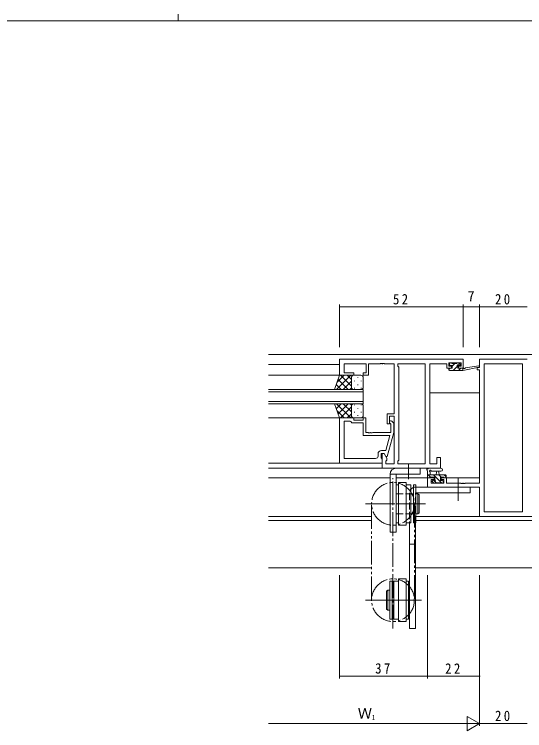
# Model space of a CAD drawing. Units: millimetres on the paper. Extents: x -397 to 397, y -282 to 282.
# Drawn here: x -77.9 to 137.1, y -19.8 to 282.1 of the extents above; entities that cross this region are included whole.
import ezdxf
from ezdxf.enums import TextEntityAlignment as Align

# ---------------------------------------------------------------- set-up
doc = ezdxf.new("R2010")
doc.units = ezdxf.units.MM
for name, pattern in [('USER2', [13, 10, -1, 1, -1]), ('USER3', [15, 10, -1, 1, -1, 1, -1]), ('USER4', [4, 3, -1]), ('USER5', [1.01, 0.01, -1])]:
    doc.linetypes.add(name, pattern=pattern)
for name, color, linetype, lineweight in [('0-1_YKK_ZWAK', 7, 'Continuous', 18), ('0-3_YKK_11', 7, 'Continuous', 18), ('0-4_YKK_12', 2, 'Continuous', 18), ('0-5_YKK_13', 4, 'Continuous', 18), ('0-6_YKK_D', 6, 'Continuous', 18)]:
    doc.layers.add(name, color=color, linetype=linetype, lineweight=lineweight)
doc.styles.add('ＭＳ ゴシック', font='')
doc.styles.get('ＭＳ ゴシック').set_extended_font_data('MS Gothic')

msp = doc.modelspace()

# ---------------------------------------------------------------- linework, layer by layer
at = {"layer": '0-1_YKK_ZWAK'}
for p, q in [((-8.894, 282.1), (-8.894, 279.3)), ((376.092, 279.3), (-393.908, 279.3))]:
    msp.add_line(p, q, dxfattribs=at)
at = {"layer": '0-3_YKK_11'}
for p, q in [((59.12, 136.781), (59.12, 129.981)), ((111.12, 136.781), (59.12, 136.781)), ((111.12, 132.981), (111.12, 136.781)), ((118.12, 136.781), (138.12, 136.781)), ((118.12, 133.281), (118.12, 136.781)), ((61.05, 134.851), (70.32, 134.851)), ((61.05, 130.981), (61.05, 134.851)), ((70.32, 134.851), (70.32, 130.981)), ((71.32, 134.851), (76.162, 134.851)), ((71.32, 129.981), (71.32, 134.851)), ((76.162, 134.851), (76.345, 134.971)), ((76.345, 134.971), (76.895, 134.971)), ((76.895, 134.971), (77.078, 134.851)), ((77.078, 134.851), (77.162, 134.851)), ((77.162, 134.851), (77.345, 134.971)), ((77.345, 134.971), (77.895, 134.971)), ((77.895, 134.971), (78.078, 134.851)), ((78.078, 134.851), (82.12, 134.851)), ((82.12, 134.851), (82.12, 113.681)), ((83.62, 134.851), (83.62, 133.781)), ((95.19, 134.851), (83.62, 134.851)), ((83.62, 133.781), (84.05, 133.351)), ((84.05, 133.351), (84.05, 94.211)), ((95.19, 92.711), (95.19, 134.851)), ((95.19, 92.711), (95.19, 134.851)), ((97.12, 134.851), (104.32, 134.851)), ((97.12, 92.711), (97.12, 134.851)), ((104.32, 134.851), (104.32, 134.051)), ((104.32, 134.051), (104.32, 132.981)), ((104.32, 132.981), (106.22, 132.981)), ((105.12, 135.281), (110.32, 135.281)), ((105.12, 133.781), (105.12, 135.281)), ((106.22, 133.781), (105.12, 133.781)), ((106.22, 132.981), (106.22, 133.781)), ((109.22, 133.781), (109.22, 132.981)), ((110.32, 133.781), (109.22, 133.781)), ((109.22, 132.981), (111.12, 132.981)), ((110.32, 135.281), (110.32, 133.781)), ((117.12, 133.281), (118.12, 133.281)), ((117.12, 132.281), (117.12, 133.281)), ((120.05, 134.851), (120.05, 72.411)), ((136.19, 134.851), (120.05, 134.851)), ((136.19, 72.411), (136.19, 134.851)), ((136.19, 72.411), (136.19, 134.851)), ((59.12, 129.981), (65.12, 129.981)), ((65.12, 130.981), (61.05, 130.981)), ((65.12, 129.981), (65.12, 130.981)), ((69.12, 130.981), (69.12, 129.981)), ((70.32, 130.981), (69.12, 130.981)), ((69.12, 129.981), (71.32, 129.981)), ((118.12, 132.281), (117.12, 132.281)), ((118.12, 84.511), (118.12, 132.281)), ((59.12, 111.981), (65.12, 111.981)), ((59.12, 92.981), (59.12, 111.981)), ((65.12, 111.981), (65.12, 110.981)), ((69.12, 111.981), (70.12, 111.981)), ((69.12, 110.981), (69.12, 111.981)), ((70.12, 111.981), (70.12, 105.881)), ((79.12, 113.681), (79.12, 109.481)), ((82.12, 113.681), (79.12, 113.681)), ((80.12, 112.681), (82.12, 112.681)), ((80.12, 109.481), (80.12, 112.681)), ((82.12, 112.681), (82.12, 92.711)), ((61.05, 110.681), (61.05, 94.911)), ((63.62, 110.681), (61.05, 110.681)), ((61.05, 110.681), (61.05, 94.911)), ((63.82, 110.481), (63.62, 110.681)), ((64.32, 109.981), (63.82, 110.481)), ((69.12, 109.981), (64.32, 109.981)), ((65.12, 110.981), (69.12, 110.981)), ((69.12, 104.581), (69.12, 109.981)), ((79.12, 109.481), (80.12, 109.481)), ((80.72, 109.332), (80.296, 109.756)), ((80.72, 105.881), (80.72, 109.332)), ((81.144, 110.605), (81.92, 109.829)), ((81.92, 109.829), (81.92, 105.884)), ((70.12, 105.881), (71.162, 105.881)), ((71.162, 105.881), (71.345, 105.761)), ((71.345, 105.761), (71.895, 105.761)), ((71.895, 105.761), (72.078, 105.881)), ((72.078, 105.881), (72.162, 105.881)), ((72.162, 105.881), (72.345, 105.761)), ((72.345, 105.761), (72.895, 105.761)), ((72.895, 105.761), (73.078, 105.881)), ((73.078, 105.881), (80.72, 105.881)), ((81.92, 105.884), (79.213, 95.781)), ((80.328, 104.581), (69.12, 104.581)), ((78.64, 98.281), (80.328, 104.581)), ((75.32, 95.911), (75.32, 96.781)), ((76.62, 96.981), (76.62, 95.181)), ((77.92, 96.981), (76.62, 96.981)), ((76.82, 98.281), (78.64, 98.281)), ((77.12, 96.981), (77.12, 90.781)), ((77.92, 96.981), (77.12, 96.981)), ((79.05, 95.023), (77.92, 96.981)), ((78.613, 95.781), (77.92, 96.981)), ((61.05, 94.911), (74.32, 94.911)), ((76.62, 95.181), (76.82, 94.981)), ((76.82, 94.981), (77.12, 94.681)), ((77.12, 94.681), (77.12, 92.981)), ((79.213, 95.781), (78.613, 95.781)), ((78.62, 93.781), (79.05, 94.211)), ((78.62, 92.711), (78.62, 93.781)), ((79.05, 94.211), (79.05, 95.023)), ((84.05, 94.211), (83.62, 93.781)), ((83.62, 93.781), (83.62, 92.711)), ((100.12, 95.281), (100.12, 92.711)), ((101.62, 95.281), (100.12, 95.281)), ((101.62, 90.781), (101.62, 95.281)), ((77.12, 92.981), (59.12, 92.981)), ((77.12, 90.781), (101.62, 90.781)), ((82.12, 92.711), (78.62, 92.711)), ((83.62, 92.711), (95.19, 92.711)), ((100.12, 92.711), (97.12, 92.711)), ((96.12, 86.781), (98.92, 86.781)), ((96.12, 82.881), (96.12, 86.781)), ((97.75, 85.981), (97.75, 84.511)), ((98.92, 85.981), (97.75, 85.981)), ((98.92, 86.781), (98.92, 85.981)), ((101.92, 86.781), (104.22, 86.781)), ((101.92, 85.981), (101.92, 86.781)), ((103.02, 85.981), (101.92, 85.981)), ((103.02, 84.511), (103.02, 85.981)), ((104.22, 86.781), (104.22, 84.511)), ((118.12, 82.881), (96.12, 82.881)), ((97.75, 84.511), (103.02, 84.511)), ((104.22, 84.511), (110.162, 84.511)), ((110.162, 84.511), (110.345, 84.391)), ((110.345, 84.391), (110.895, 84.391)), ((110.895, 84.391), (111.078, 84.511)), ((111.078, 84.511), (111.162, 84.511)), ((111.162, 84.511), (111.345, 84.391)), ((111.345, 84.391), (111.895, 84.391)), ((111.895, 84.391), (112.078, 84.511)), ((112.078, 84.511), (118.12, 84.511)), ((118.12, 70.481), (118.12, 82.881)), ((138.12, 70.481), (118.12, 70.481)), ((120.05, 72.411), (136.19, 72.411))]:
    msp.add_line(p, q, dxfattribs=at)
for centre, radius, start, end in [((80.72, 110.181), 0.6, 44.99999, 225.00001), ((76.82, 96.781), 1.5, 90.00001, 179.99999), ((74.32, 95.911), 1, 270.00001, 359.99999)]:
    msp.add_arc(centre, radius, start, end, dxfattribs=at)
at = {"layer": '0-4_YKK_12'}
for p, q in [((227.12, 138.781), (29.12, 138.781)), ((59.12, 134.58), (29.12, 134.58)), ((29.12, 129.98), (59.62, 129.981)), ((69.121, 123.981), (29.12, 123.981)), ((69.121, 117.981), (69.121, 123.981)), ((29.12, 122.981), (69.121, 122.981)), ((118.12, 122.581), (97.12, 122.581)), ((69.121, 118.981), (29.12, 118.981)), ((29.12, 117.981), (69.121, 117.981)), ((59.62, 111.981), (29.12, 111.981)), ((59.42, 92.981), (29.12, 92.981)), ((77.42, 90.78), (29.12, 90.78)), ((80.42, 86.781), (29.12, 86.781)), ((99.22, 86.781), (82.92, 86.781)), ((118.12, 86.781), (101.62, 86.781)), ((72.62, 70.411), (29.12, 70.411)), ((165.018, 70.411), (91.222, 70.411)), ((72.62, 68.781), (29.12, 68.781)), ((165.018, 68.781), (91.222, 68.781)), ((72.62, 48.781), (29.12, 48.781)), ((165.018, 48.781), (91.222, 48.781))]:
    msp.add_line(p, q, dxfattribs=at)
at = {"layer": '0-5_YKK_13'}
for p, q in [((105.691, 132.981), (105.12, 132.41)), ((105.42, 134.381), (105.42, 134.881)), ((105.42, 132.981), (106.52, 132.981)), ((105.632, 135.168), (105.433, 134.968)), ((105.72, 135.181), (106.22, 135.181)), ((106.52, 134.081), (105.72, 134.081)), ((106.42, 134.981), (108.42, 134.981)), ((107.691, 134.981), (106.52, 133.81)), ((106.52, 132.981), (106.52, 134.081)), ((108.808, 133.853), (106.936, 131.981)), ((108.62, 135.181), (109.22, 135.181)), ((108.92, 133.62), (108.92, 132.981)), ((108.92, 132.981), (111.118, 132.981)), ((109.74, 134.785), (109.147, 134.192)), ((110.181, 132.981), (109.181, 131.981)), ((109.72, 134.081), (109.381, 134.081)), ((109.432, 135.093), (109.932, 134.593)), ((111.118, 131.981), (117.879, 133.387)), ((111.118, 132.981), (111.205, 132.995)), ((111.118, 131.981), (111.118, 132.981)), ((112.232, 133.154), (117.774, 133.977)), ((56.977, 123.981), (59.12, 129.981)), ((63.852, 129.981), (57.852, 123.981)), ((61.023, 129.981), (58.062, 127.02)), ((59.12, 129.981), (65.12, 129.981)), ((64.12, 125.36), (59.5, 129.981)), ((64.12, 128.189), (62.328, 129.981)), ((68.12, 129.981), (65.12, 129.981)), ((105.12, 132.281), (105.12, 132.681)), ((105.42, 131.981), (111.118, 131.981)), ((62.671, 123.981), (58.475, 128.176)), ((64.12, 127.42), (60.68, 123.981)), ((64.12, 128.981), (64.12, 125.381)), ((64.12, 128.581), (64.12, 124.981)), ((65.341, 127.646), (65.341, 127.446)), ((66.756, 129.061), (66.756, 128.861)), ((68.171, 127.646), (68.171, 127.446)), ((69.12, 124.981), (69.12, 128.981)), ((65.12, 123.981), (56.977, 123.981)), ((59.843, 123.981), (57.731, 126.092)), ((64.176, 124.649), (63.508, 123.981)), ((65.12, 123.981), (68.12, 123.981)), ((65.341, 124.616), (65.341, 124.416)), ((66.756, 126.031), (66.756, 125.831)), ((68.171, 124.616), (68.171, 124.416)), ((56.977, 117.981), (65.12, 117.981)), ((56.977, 117.981), (59.12, 111.981)), ((59.843, 117.981), (57.731, 115.869)), ((63.852, 111.981), (57.852, 117.981)), ((62.671, 117.981), (58.475, 113.785)), ((64.12, 114.541), (60.68, 117.981)), ((64.177, 117.312), (63.508, 117.981)), ((65.12, 117.981), (68.12, 117.981)), ((61.023, 111.981), (58.062, 114.941)), ((64.12, 116.601), (59.5, 111.981)), ((64.12, 113.381), (64.12, 116.981)), ((64.12, 112.981), (64.12, 116.581)), ((65.341, 117.346), (65.341, 117.546)), ((66.756, 115.931), (66.756, 116.131)), ((68.171, 117.346), (68.171, 117.546)), ((69.12, 116.981), (69.12, 112.981)), ((59.12, 111.981), (65.12, 111.981)), ((64.12, 113.772), (62.328, 111.981)), ((68.12, 111.981), (65.12, 111.981)), ((65.341, 114.316), (65.341, 114.516)), ((66.756, 112.901), (66.756, 113.101)), ((68.171, 114.316), (68.171, 114.516)), ((82.92, 90.781), (93.12, 90.781)), ((93.12, 90.781), (93.12, 88.281)), ((101.848, 90.781), (96.685, 90.781)), ((80.42, 88.281), (93.12, 88.281)), ((80.42, 63.781), (80.42, 88.281)), ((82.92, 88.281), (82.92, 63.781)), ((96.12, 87.081), (96.12, 89.761)), ((96.12, 87.981), (103.72, 87.981)), ((97.45, 86.981), (96.45, 87.981)), ((97.32, 89.161), (97.32, 87.981)), ((101.848, 89.581), (97.887, 89.578)), ((102.195, 84.481), (98.695, 87.981)), ((99.82, 87.981), (99.922, 89.125)), ((101.02, 87.981), (100.918, 89.125)), ((101.94, 86.981), (100.94, 87.981)), ((104.02, 87.145), (103.185, 87.981)), ((104.02, 87.681), (104.02, 87.081)), ((83.922, 84.78), (87.122, 84.78)), ((83.922, 66.78), (83.922, 84.78)), ((87.122, 84.78), (87.122, 66.78)), ((97.02, 86.781), (96.42, 86.781)), ((99.22, 86.981), (97.22, 86.981)), ((98.708, 84.568), (98.208, 85.068)), ((98.42, 85.581), (98.759, 85.581)), ((99.75, 84.681), (98.872, 85.559)), ((99.22, 86.042), (99.22, 86.981)), ((101.82, 84.681), (99.72, 84.681)), ((101.62, 86.981), (101.62, 85.581)), ((102.92, 86.981), (101.62, 86.981)), ((101.62, 85.581), (102.52, 85.581)), ((102.82, 85.281), (102.82, 84.781)), ((103.72, 86.781), (103.12, 86.781)), ((82.922, 83.78), (83.922, 83.78)), ((87.122, 83.78), (89.122, 83.78)), ((89.122, 83.78), (89.122, 67.78)), ((90.222, 67.78), (90.222, 83.78)), ((90.222, 83.78), (91.222, 83.78)), ((91.222, 83.78), (91.222, 67.78)), ((114.12, 82.881), (91.222, 82.881)), ((99.52, 84.481), (98.92, 84.481)), ((102.52, 84.481), (102.02, 84.481)), ((114.12, 80.381), (114.12, 82.881)), ((89.122, 80.03), (90.222, 80.03)), ((114.12, 80.381), (91.222, 80.381)), ((91.222, 80.03), (92.122, 80.03)), ((92.122, 80.03), (92.622, 79.53)), ((92.122, 80.03), (92.122, 71.53)), ((92.622, 79.53), (92.622, 72.03)), ((90.222, 71.53), (89.122, 71.53)), ((92.122, 71.53), (91.222, 71.53)), ((92.622, 72.03), (92.122, 71.53)), ((83.922, 67.78), (82.922, 67.78)), ((87.122, 66.78), (83.922, 66.78)), ((89.122, 67.78), (87.122, 67.78)), ((88.62, 67.78), (88.62, 23.181)), ((91.222, 67.78), (90.222, 67.78)), ((91.12, 67.78), (91.12, 23.181)), ((82.92, 63.781), (80.42, 63.781)), ((91.12, 58.812), (88.62, 58.812)), ((80.32, 43.181), (81.32, 43.181)), ((80.32, 27.181), (80.32, 43.181)), ((81.32, 43.181), (81.32, 27.181)), ((81.922, 43.181), (83.922, 43.181)), ((81.922, 27.181), (81.922, 43.181)), ((83.922, 26.181), (83.922, 44.181)), ((83.922, 44.181), (87.122, 44.181)), ((87.122, 44.181), (87.122, 26.181)), ((87.122, 43.181), (88.122, 43.181)), ((88.122, 27.181), (88.122, 43.181)), ((78.92, 38.931), (79.42, 39.431)), ((79.42, 39.431), (80.32, 39.431)), ((79.42, 30.931), (79.42, 39.431)), ((81.32, 39.431), (81.922, 39.431)), ((88.62, 39.431), (88.122, 39.431)), ((78.92, 31.431), (78.92, 38.931)), ((76.825, 35.181), (93.659, 35.181)), ((79.42, 30.931), (78.92, 31.431)), ((80.32, 30.931), (79.42, 30.931)), ((81.922, 30.931), (81.32, 30.931)), ((88.62, 30.931), (88.122, 30.931)), ((81.32, 27.181), (80.32, 27.181)), ((83.922, 27.181), (81.922, 27.181)), ((88.122, 27.181), (87.122, 27.181)), ((87.122, 26.181), (83.922, 26.181)), ((88.62, 23.181), (91.12, 23.181))]:
    msp.add_line(p, q, dxfattribs=at)
at = {"layer": '0-5_YKK_13', "linetype": 'USER2'}
for p, q in [((88.12, 86.195), (88.12, 92.649)), ((81.62, 23.212), (81.62, 86.615)), ((109.12, 86.602), (109.12, 77.074)), ((70.085, 75.78), (94.836, 75.78)), ((95.331, 75.781), (77.227, 75.781)), ((70.085, 35.181), (93.336, 35.181))]:
    msp.add_line(p, q, dxfattribs=at)
at = {"layer": '0-5_YKK_13', "linetype": 'USER4'}
for p, q in [((82.922, 80.03), (89.122, 80.03)), ((88.62, 80.381), (88.62, 67.78)), ((91.12, 67.78), (91.12, 80.381)), ((82.922, 71.53), (89.122, 71.53))]:
    msp.add_line(p, q, dxfattribs=at)
at = {"layer": '0-5_YKK_13', "linetype": 'USER5'}
msp.add_line((91.12, 80.381), (91.222, 80.381), dxfattribs=at)
at = {"layer": '0-5_YKK_13', "linetype": 'USER3'}
for p, q in [((72.62, 35.181), (72.62, 75.78)), ((90.62, 75.78), (90.62, 35.181))]:
    msp.add_line(p, q, dxfattribs=at)
for centre in [(81.622, 75.78), (81.62, 35.181)]:
    msp.add_circle(centre, 9, dxfattribs=at)
at = {"layer": '0-5_YKK_13'}
for centre, radius, start, end in [((105.42, 132.681), 0.3, 90, 180), ((105.72, 134.881), 0.3, 90, 180), ((105.72, 134.381), 0.3, 180, 270), ((106.22, 134.981), 0.2, 0, 90), ((108.62, 134.981), 0.2, 90, 180), ((108.92, 134.081), 0.25, 33.05573, 236.94427), ((108.62, 133.62), 0.3, 0, 56.94427), ((109.381, 134.381), 0.3, 213.05573, 270), ((109.22, 134.881), 0.3, 45, 90), ((109.72, 134.381), 0.3, 270, 45), ((111.253, 132.698), 0.3, 39.19754, 99.19754), ((111.718, 133.078), 0.3, 219.19754, 338.44936), ((112.276, 132.857), 0.3, 98.44936, 158.44936), ((117.818, 133.681), 0.3, 281.74981, 98.44936), ((65.12, 128.981), 1, 90, 180), ((65.12, 128.981), 1, 90, 180), ((68.12, 128.981), 1, 360, 90), ((105.42, 132.281), 0.3, 180, 270), ((65.12, 124.981), 1, 180, 270), ((65.12, 124.981), 1, 180, 270), ((68.12, 124.981), 1, 270, 360), ((65.12, 116.981), 1, 90, 180), ((65.12, 116.981), 1, 90, 180), ((68.12, 116.981), 1, 360, 90), ((65.12, 112.981), 1, 180, 270), ((65.12, 112.981), 1, 180, 270), ((68.12, 112.981), 1, 270, 360), ((82.92, 88.281), 2.5, 90, 180), ((96.12, 90.281), 0.3, 79.47122, 240), ((96.229, 90.87), 0.3, 259.47122, 319.47122), ((96.685, 90.481), 0.3, 90, 139.47122), ((101.847, 90.181), 0.6, 270.04023, 90.04023), ((95.82, 89.761), 0.3, 0, 60), ((97.32, 89.681), 0.3, 19.18976, 240), ((97.02, 89.161), 0.3, 0, 60), ((97.886, 89.878), 0.3, 199.18976, 270.04023), ((100.42, 89.081), 0.5, 5.09207, 174.90793), ((103.72, 87.681), 0.3, 0, 90), ((96.42, 87.081), 0.3, 180, 270), ((97.02, 86.981), 0.2, 270, 0), ((98.42, 85.281), 0.3, 90, 225), ((98.92, 84.781), 0.3, 225, 270), ((98.759, 85.281), 0.3, 33.05573, 90), ((99.22, 85.581), 0.25, 213.05573, 56.94427), ((99.52, 86.042), 0.3, 180, 236.94427), ((99.52, 84.681), 0.2, 270, 0), ((102.02, 84.681), 0.2, 180, 270), ((102.52, 85.281), 0.3, 0, 90), ((102.52, 84.781), 0.3, 270, 0), ((103.12, 86.981), 0.2, 180, 270), ((103.72, 87.081), 0.3, 270, 0)]:
    msp.add_arc(centre, radius, start, end, dxfattribs=at)
at = {"layer": '0-5_YKK_13', "linetype": 'USER4'}
msp.add_arc((91.12, 80.381), 2.5, 90, 180, dxfattribs=at)
at = {"layer": '0-6_YKK_D'}
for p, q in [((59.12, 141.781), (59.12, 159.781)), ((111.12, 158.781), (59.12, 158.781)), ((111.12, 141.781), (111.12, 159.781)), ((111.122, 141.781), (111.122, 159.781)), ((111.122, 158.781), (118.12, 158.781)), ((118.12, 141.781), (118.12, 159.781)), ((118.12, 141.781), (118.12, 159.781)), ((118.12, 158.781), (138.12, 158.781)), ((59.12, 45.781), (59.12, 2.181)), ((96.12, 45.781), (96.12, 2.181)), ((96.12, 45.781), (96.12, 2.181)), ((118.12, 45.781), (118.12, -17.819)), ((118.12, 45.781), (118.12, -17.819)), ((118.12, 45.781), (118.12, 2.181)), ((96.12, 3.181), (59.12, 3.181)), ((118.12, 3.181), (96.12, 3.181)), ((112.924, -13.819), (112.924, -19.819)), ((118.12, -16.819), (112.924, -13.819)), ((29.12, -16.82), (112.12, -16.819)), ((118.12, -16.819), (107.728, -16.819)), ((118.12, -16.819), (112.924, -19.819)), ((138.12, -16.819), (118.12, -16.819))]:
    msp.add_line(p, q, dxfattribs=at)
for centre, start, end in [((59.12, 158.781), 0, 180), ((59.12, 158.781), 180, 0), ((111.12, 158.781), 0, 180), ((111.12, 158.781), 180, 0), ((111.122, 158.781), 0, 180), ((111.122, 158.781), 180, 0), ((118.12, 158.781), 0, 180), ((118.12, 158.781), 0, 180), ((118.12, 158.781), 180, 0), ((118.12, 158.781), 180, 0), ((59.12, 3.181), 0, 180), ((59.12, 3.181), 180, 0), ((96.12, 3.181), 0, 180), ((96.12, 3.181), 0, 180), ((96.12, 3.181), 180, 0), ((96.12, 3.181), 180, 0), ((118.12, 3.181), 0, 180), ((118.12, 3.181), 180, 0)]:
    msp.add_arc(centre, 0.106, start, end, dxfattribs=at)

# ---------------------------------------------------------------- texts
at = {"layer": '0-6_YKK_D', "color": 7, "style": 'ＭＳ ゴシック'}
for s, height, p in [('7', 4.399, (113.021, 159.781)), ('Ｗ', 4.399, (66.78, -16.019)), ('1', 2.199, (72.54, -16.019))]:
    msp.add_text(s, height=height, dxfattribs=at).set_placement(p, align=Align.BOTTOM_LEFT)
at = {"layer": '0-6_YKK_D', "color": 7, "char_height": 4.399, "attachment_point": 7, "style": 'ＭＳ ゴシック'}
for s, insert in [('\\T1.37;\\W0.9;52', (81.6, 159.781)), ('\\T1.37;\\W0.9;20', (124.6, 159.781)), ('\\T1.37;\\W0.9;37', (74.1, 4.181)), ('\\T1.37;\\W0.9;22', (103.6, 4.181)), ('\\T1.37;\\W0.9;20', (124.6, -15.819))]:
    msp.add_mtext(s, dxfattribs=dict(at, insert=insert))

doc.saveas('drawing.dxf')
